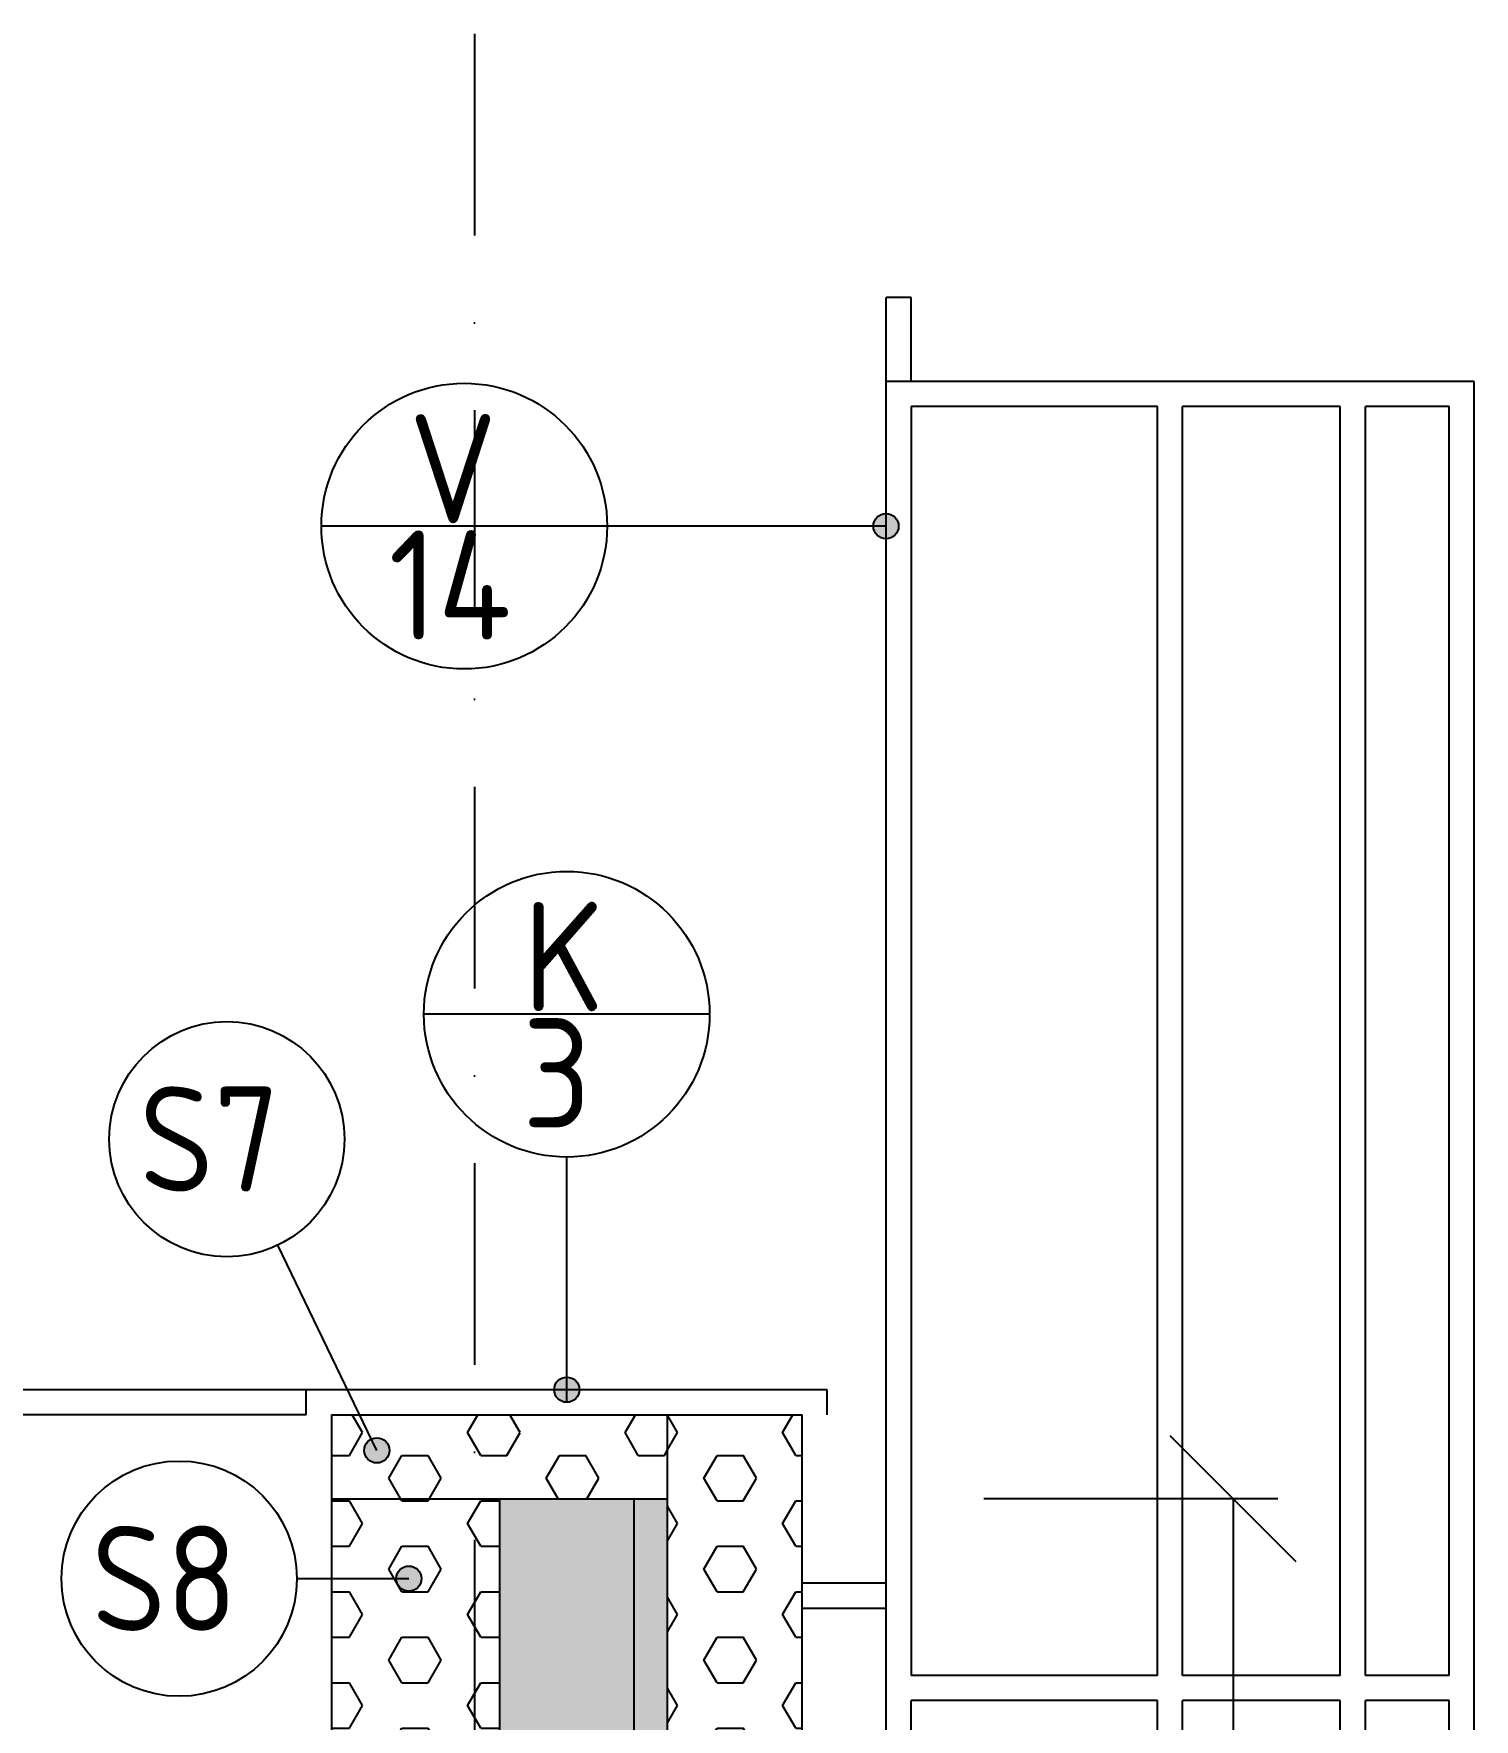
# Model space of a CAD drawing. Extents: x 3792242 to 5145247, y -1546315 to -1031918.
# Drawn here: x 3995048 to 3996762, y -1489492 to -1487486 of the extents above; entities that cross this region are included whole.
import ezdxf

# ---------------------------------------------------------------- set-up
doc = ezdxf.new("R2010")
doc.units = 0
doc.header["$MEASUREMENT"] = 0
doc.linetypes.add('BODKOCIARKOVANA_3', pattern=[5.6, 3, -1.3, 0, -1.3])
doc.layers.get('0').update_dxf_attribs({"linetype": 'CONTINUOUS'})
doc.layers.get('Defpoints').update_dxf_attribs({"color": 61, "linetype": 'CONTINUOUS'})
for name, color, linetype in [('KÓTY', 4, 'CONTINUOUS'), ('MÚRY', 1, 'CONTINUOUS'), ('OKNÁ', 143, 'CONTINUOUS'), ('osi', 253, 'CONTINUOUS'), ('POZEMOK', 7, 'CONTINUOUS'), ('TENKÁ', 7, 'CONTINUOUS'), ('tzb', 153, 'CONTINUOUS'), ('ŠRAFY', 82, 'CONTINUOUS'), ('šrafy-múry', 8, 'CONTINUOUS')]:
    doc.layers.add(name, color=color, linetype=linetype)
doc.styles.add('STYLE1', font='isocp.shx')
doc.dimstyles.new('STANDARD-50', dxfattribs={"dimtxt": 125, "dimasz": 150, "dimexe": 10, "dimexo": 200, "dimgap": 20, "dimtad": 1, "dimdsep": 46, "dimlunit": 6, "dimtxsty": 'STYLE1', "dimblk1": 'OBLIQUE', "dimblk2": 'OBLIQUE', "dimsah": 1, "dimcen": 2.5, "dimse1": 1, "dimse2": 1, "dimadec": 0, "dimazin": 0, "dimtfac": 1, "dimtmove": 1, "dimatfit": 3, "dimldrblk": 'OBLIQUE', "dimfxl": 1, "dimtolj": 1, "dimtzin": 0, "dimarcsym": 0})
pattern_1 = [(0, (-465982.956, 18680.16), (0, 54.12658774), [31.25, -62.5]), (120, (-465982.956, 18680.16), (-46.875, -27.06329387), [31.25, -62.5]), (60, (-465951.706, 18680.16), (-46.875, 27.06329387), [31.25, -62.5])]

# ---------------------------------------------------------------- blocks, each defined once
blk = doc.blocks.new('_OBLIQUE')
at = {"color": 0, "linetype": 'ByBlock'}
blk.add_line((-0.5, -0.5), (0.5, 0.5), dxfattribs=at)
blk = doc.blocks.new('*D39874')
at = {"layer": 'Defpoints', "color": 0}
for p in [(3995802, -1489230.1), (3995762, -1490700.1), (3996475, -1490700.1)]:
    blk.add_point(p, dxfattribs=at)
at = {"layer": 'KÓTY', "color": 0, "lineweight": -2, "ltscale": 0.25}
blk.add_line((3996475, -1489230.1), (3996475, -1490700.1), dxfattribs=at)
at = {"layer": 'KÓTY', "color": 0, "linetype": 'ByBlock', "lineweight": -2, "xscale": 150, "yscale": 150, "zscale": 150}
for p, rotation in [((3996475, -1489230.1), 90), ((3996475, -1490700.1), 270)]:
    blk.add_blockref('_OBLIQUE', p, dxfattribs=dict(at, rotation=rotation))
at = {"layer": 'KÓTY', "color": 0, "insert": (3996392.5, -1489965.1), "char_height": 125, "attachment_point": 5, "rotation": 90, "style": 'STYLE1'}
blk.add_mtext('\\A1;1ﾠ470', dxfattribs=at)

msp = doc.modelspace()

# ---------------------------------------------------------------- hatches: boundary and pattern name
at = {"layer": 'TENKÁ'}
h = msp.add_hatch(color=256, dxfattribs=at)
h.dxf.hatch_style = 1
h.paths.add_polyline_path([(3996046.946, -1488072.338, 2.41421356), (3996061.946, -1488057.338, 0.41421356)])
h = msp.add_hatch(color=256, dxfattribs=at)
h.dxf.hatch_style = 1
h.paths.add_polyline_path([(3995682.044, -1489085.108, 2.41421356), (3995697.044, -1489100.108, 0.41421356)])
h = msp.add_hatch(color=256, dxfattribs=at)
h.dxf.hatch_style = 1
h.paths.add_polyline_path([(3995456.044, -1489157.338, 2.41421356), (3995471.044, -1489172.338, 0.41421356)])
h = msp.add_hatch(color=256, dxfattribs=at)
h.dxf.hatch_style = 1
h.paths.add_polyline_path([(3995494.044, -1489310.014, 2.41421356), (3995509.044, -1489325.014, 0.41421356)])
at = {"layer": 'ŠRAFY'}
h = msp.add_hatch(dxfattribs=at)
h.set_pattern_fill('HEX', color=256, scale=250)
h.set_pattern_definition(pattern_1)
h.paths.add_polyline_path([(3995402.044, -1489712.646), (3995402.044, -1489980.108), (3995402.044, -1490180.108), (3995602.044, -1490180.108), (3995602.044, -1489230.108), (3995762.044, -1489230.108), (3995802.044, -1489230.108), (3995802.044, -1489130.108), (3995402.044, -1489130.108)])
h = msp.add_hatch(dxfattribs=at)
h.set_pattern_fill('HEX', color=256, scale=250)
h.set_pattern_definition(pattern_1)
h.paths.add_polyline_path([(3995802.044, -1489230.108), (3995802.044, -1490700.108), (3995802.044, -1490730.108), (3995802.044, -1490750.108), (3995802.044, -1492750.108), (3995802.044, -1492780.108), (3995802.044, -1493230.108), (3995962.044, -1493230.108), (3995962.044, -1493030.108), (3995962.044, -1492890.108), (3995962.044, -1492180.108), (3995962.044, -1492150.108), (3995962.044, -1491452.338), (3995962.044, -1490910.108), (3995962.044, -1490880.108), (3995962.044, -1490750.108), (3995962.044, -1489792.01), (3995962.044, -1489360.108), (3995962.044, -1489330.108), (3995962.044, -1489130.108), (3995802.044, -1489130.108)])
h = msp.add_hatch(dxfattribs=at)
h.set_pattern_fill('HONEY', color=256, scale=80)
h.set_pattern_definition([(0, (-462024.956, 9680.162), (15, 8.660254038), [10, -20]), (120, (-462024.956, 9680.162), (-15, 8.660254038), [10, -20]), (60, (-462024.956, 9680.162), (4e-15, 17.320508076), [-20, 10])])
h.paths.add_polyline_path([(3995762.044, -1489230.108), (3995762.044, -1490700.108), (3995802.044, -1490700.108), (3995802.044, -1490244.514), (3995802.044, -1489230.108)])
h.paths.add_polyline_path([(3995799.544, -1490244.514, 1), (3995769.544, -1490244.514, 1)], flags=16)
at = {"layer": 'šrafy-múry'}
h = msp.add_hatch(dxfattribs=at)
h.set_pattern_fill('ANSI36', color=253, scale=800, angle=360)
h.set_pattern_definition([(45, (139723.04, 33563.66), (53.0330086, 194.4543648), [250, -50, 0, -50])])
h.paths.add_polyline_path([(3982322.044, -1490180.108), (3982322.044, -1489230.108), (3982162.044, -1489230.108), (3982162.044, -1490400.108), (3983362.044, -1490400.108), (3983562.044, -1490400.108), (3983632.044, -1490400.108), (3983667.044, -1490400.108), (3983737.044, -1490400.108), (3987467.044, -1490400.108), (3987582.044, -1490400.108), (3988782.044, -1490400.108), (3988782.044, -1490650.108), (3989082.044, -1490650.108), (3989082.044, -1490400.108), (3995422.044, -1490400.108), (3995422.044, -1490650.108), (3995762.044, -1490650.108), (3995762.044, -1489230.108), (3995602.044, -1489230.108), (3995602.044, -1490180.108), (3995402.044, -1490180.108), (3982522.044, -1490180.108)])

# ---------------------------------------------------------------- linework, layer by layer
at = {"layer": 'KÓTY', "ltscale": 0.25}
msp.add_line((3996528.446, -1489230.108), (3996178.446, -1489230.108), dxfattribs=at)
at = {"layer": 'MÚRY'}
for p, q in [((3995402.044, -1489130.108), (3995962.044, -1489130.108)), ((3995402.044, -1489130.108), (3995402.044, -1489719.433)), ((3995962.044, -1490750.108), (3995962.044, -1489130.108))]:
    msp.add_line(p, q, dxfattribs=at)
at = {"layer": 'OKNÁ', "ltscale": 0.25}
for centre in [(3995277.544, -1488802.014), (3995277.544, -1488802.014), (3995220.783, -1489325.014)]:
    msp.add_circle(centre, 140, dxfattribs=at)
at = {"layer": 'osi', "linetype": 'BODKOCIARKOVANA_3', "ltscale": 80}
msp.add_line((3995572.044, -1487486.244), (3995572.044, -1507826.838), dxfattribs=at)
at = {"layer": 'POZEMOK'}
for p, q in [((3996092.044, -1487800.108), (3996062.044, -1487800.108)), ((3996062.044, -1487900.108), (3996062.044, -1487800.108)), ((3996092.044, -1487900.108), (3996092.044, -1487800.108))]:
    msp.add_line(p, q, dxfattribs=at)
at = {"layer": 'TENKÁ', "ltscale": 0.25}
for p, q in [((3995730.044, -1488072.338), (3995390.044, -1488072.338)), ((3996061.946, -1488072.338), (3995730.044, -1488072.338)), ((3995852.044, -1488653.205), (3995512.044, -1488653.205)), ((3995682.044, -1489115.108), (3995682.044, -1488823.205))]:
    msp.add_line(p, q, dxfattribs=at)
at = {"layer": 'TENKÁ'}
for p, q in [((3995456.044, -1489172.338), (3995338.332, -1488928.128)), ((3995456.044, -1489172.338), (3995338.332, -1488928.128)), ((3995372.044, -1489100.108), (3994689.692, -1489100.108)), ((3995992.044, -1489100.108), (3995372.044, -1489100.108)), ((3995372.044, -1489130.108), (3995372.044, -1489100.108)), ((3995992.044, -1489130.108), (3995992.044, -1489100.108)), ((3995372.044, -1489130.108), (3994689.692, -1489130.108)), ((3995372.044, -1489130.108), (3994689.692, -1489130.108)), ((3995802.044, -1490750.108), (3995802.044, -1489130.108)), ((3995402.044, -1489230.108), (3995802.044, -1489230.108)), ((3995602.044, -1489230.108), (3995602.044, -1490180.108)), ((3995762.044, -1489230.108), (3995762.044, -1490700.108)), ((3995360.783, -1489325.014), (3995494.044, -1489325.014))]:
    msp.add_line(p, q, dxfattribs=at)
at = {"layer": 'TENKÁ', "ltscale": 0.25}
for centre in [(3995560.044, -1488072.338), (3995682.044, -1488653.205)]:
    msp.add_circle(centre, 170, dxfattribs=at)
at = {"layer": 'TENKÁ'}
for centre in [(3996061.946, -1488072.338), (3995682.044, -1489100.108), (3995456.044, -1489172.338), (3995494.044, -1489325.014)]:
    msp.add_circle(centre, 15, dxfattribs=at)
at = {"layer": 'tzb', "color": 8, "ltscale": 0.25}
for p, q in [((3996062.044, -1492150.108), (3996062.044, -1487900.108)), ((3996762.044, -1487900.108), (3996062.044, -1487900.108)), ((3996762.044, -1491010.108), (3996762.044, -1487900.108)), ((3996092.044, -1487930.108), (3996092.044, -1489440.108)), ((3996384.978, -1487930.108), (3996092.044, -1487930.108)), ((3996384.978, -1489440.108), (3996384.978, -1487930.108)), ((3996414.978, -1489440.108), (3996414.978, -1487930.108)), ((3996602.522, -1487930.108), (3996414.978, -1487930.108)), ((3996602.522, -1489440.108), (3996602.522, -1487930.108)), ((3996632.522, -1489440.108), (3996632.522, -1487930.108)), ((3996732.044, -1487930.108), (3996632.522, -1487930.108)), ((3996732.044, -1489440.108), (3996732.044, -1487930.108)), ((3995962.044, -1489330.108), (3996062.044, -1489330.108)), ((3995962.044, -1489360.108), (3996062.044, -1489360.108)), ((3996384.978, -1489440.108), (3996092.044, -1489440.108)), ((3996602.522, -1489440.108), (3996414.978, -1489440.108)), ((3996732.044, -1489440.108), (3996632.522, -1489440.108)), ((3996384.978, -1489470.108), (3996092.044, -1489470.108)), ((3996092.044, -1490980.108), (3996092.044, -1489470.108)), ((3996384.978, -1490980.108), (3996384.978, -1489470.108)), ((3996414.978, -1490980.108), (3996414.978, -1489470.108)), ((3996602.522, -1489470.108), (3996414.978, -1489470.108)), ((3996602.522, -1490980.108), (3996602.522, -1489470.108)), ((3996632.522, -1490980.108), (3996632.522, -1489470.108)), ((3996732.044, -1489470.108), (3996632.522, -1489470.108)), ((3996732.044, -1490980.108), (3996732.044, -1489470.108))]:
    msp.add_line(p, q, dxfattribs=at)

# ---------------------------------------------------------------- texts
at = {"layer": 'TENKÁ', "style": 'STYLE1'}
for s, p in [('V', (3995494.013, -1488068.838)), ('14', (3995470.013, -1488207.475)), ('K', (3995630.013, -1488649.705)), ('3', (3995629.013, -1488788.342))]:
    msp.add_text(s, height=130, dxfattribs=at).set_placement(p)
at = {"layer": 'TENKÁ', "ltscale": 0.25, "style": 'STYLE1'}
for s, p in [('S7', (3995173.239, -1488864.192)), ('S7', (3995173.239, -1488864.192)), ('S8', (3995116.479, -1489387.192))]:
    msp.add_text(s, height=125, dxfattribs=at).set_placement(p)

# ---------------------------------------------------------------- dimensions: what is measured, and where the dimension line sits
at = {"layer": 'KÓTY', "ltscale": 0.25}
dim = msp.add_linear_dim(base=(3996475.044, -1490700.108), p1=(3995802.044, -1489230.108), p2=(3995762.044, -1490700.108), angle=90, dimstyle='STANDARD-50', override={"dimtxsty": 'STYLE1', "dimldrblk": 'OBLIQUE'}, dxfattribs=at)
dim.commit()
dim.dimension.update_dxf_attribs({"geometry": '*D39874', "text_midpoint": (3996392.501, -1489965.108)})

doc.saveas('drawing.dxf')
